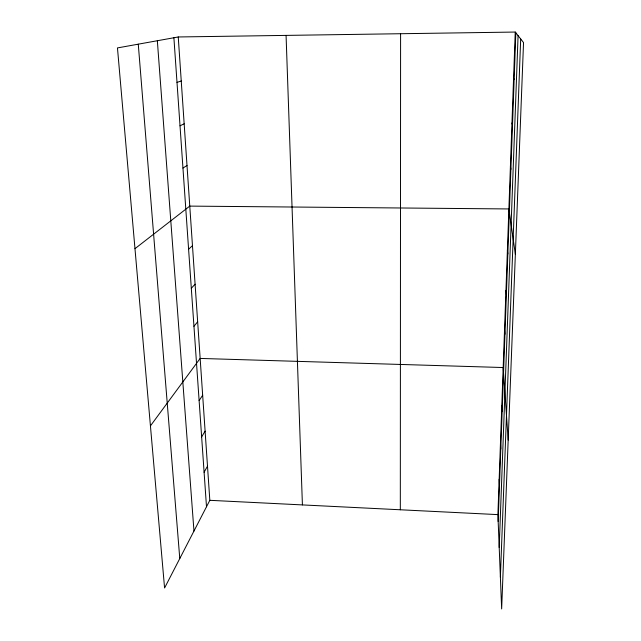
<?xml version="1.0" encoding="UTF-8"?>
<svg xmlns="http://www.w3.org/2000/svg" width="641" height="641" viewBox="0 0 641 641"><rect width="100%" height="100%" fill="white"/><g stroke="black" fill="none" stroke-linecap="round" stroke-linejoin="round"><path stroke-width="0.96" d="M400.321 509.771L400.593 33.725M515.244 32.05L523.537 42.57L501.655 608.95L497.897 514.619L515.244 32.05L178.246 36.97L117.463 47.923L164.577 587.997L209.823 500.317L178.246 36.97M498.169 521.502L515.837 32.795M499.203 547.526L518.08 35.648M500.389 577.108L520.684 38.949M204.102 472.249L207.492 466.159M201.643 436.874L205.112 431.145M199.119 400.585L202.66 395.249M150.435 425.896L200.152 358.431L503.185 367.533L508.177 440.079M193.951 326.285L197.652 321.79M191.306 288.258L195.096 284.211M188.598 249.237L192.468 245.663M134.971 248.676L189.768 206.106L508.882 208.95L515.356 254.357M182.949 168.054L187.004 165.498M180.017 125.804L184.159 123.809M176.996 82.385L181.243 80.982M209.823 500.317L497.897 514.619M513.585 78.162L514.138 79.588M511.975 122.984L512.496 125.051M510.412 166.556L510.901 169.24M507.4 250.198L507.84 253.996M505.957 290.349L506.366 294.66M504.555 329.442L504.94 334.241M138.272 44.173L179.776 558.535M157.341 40.736L193.967 531.044M173.895 37.755L206.498 506.767M501.807 405.753L502.143 411.45M500.469 442.987L500.789 449.101M499.163 479.26L499.459 485.774M286.07 35.399L302.416 504.916"/></g></svg>
